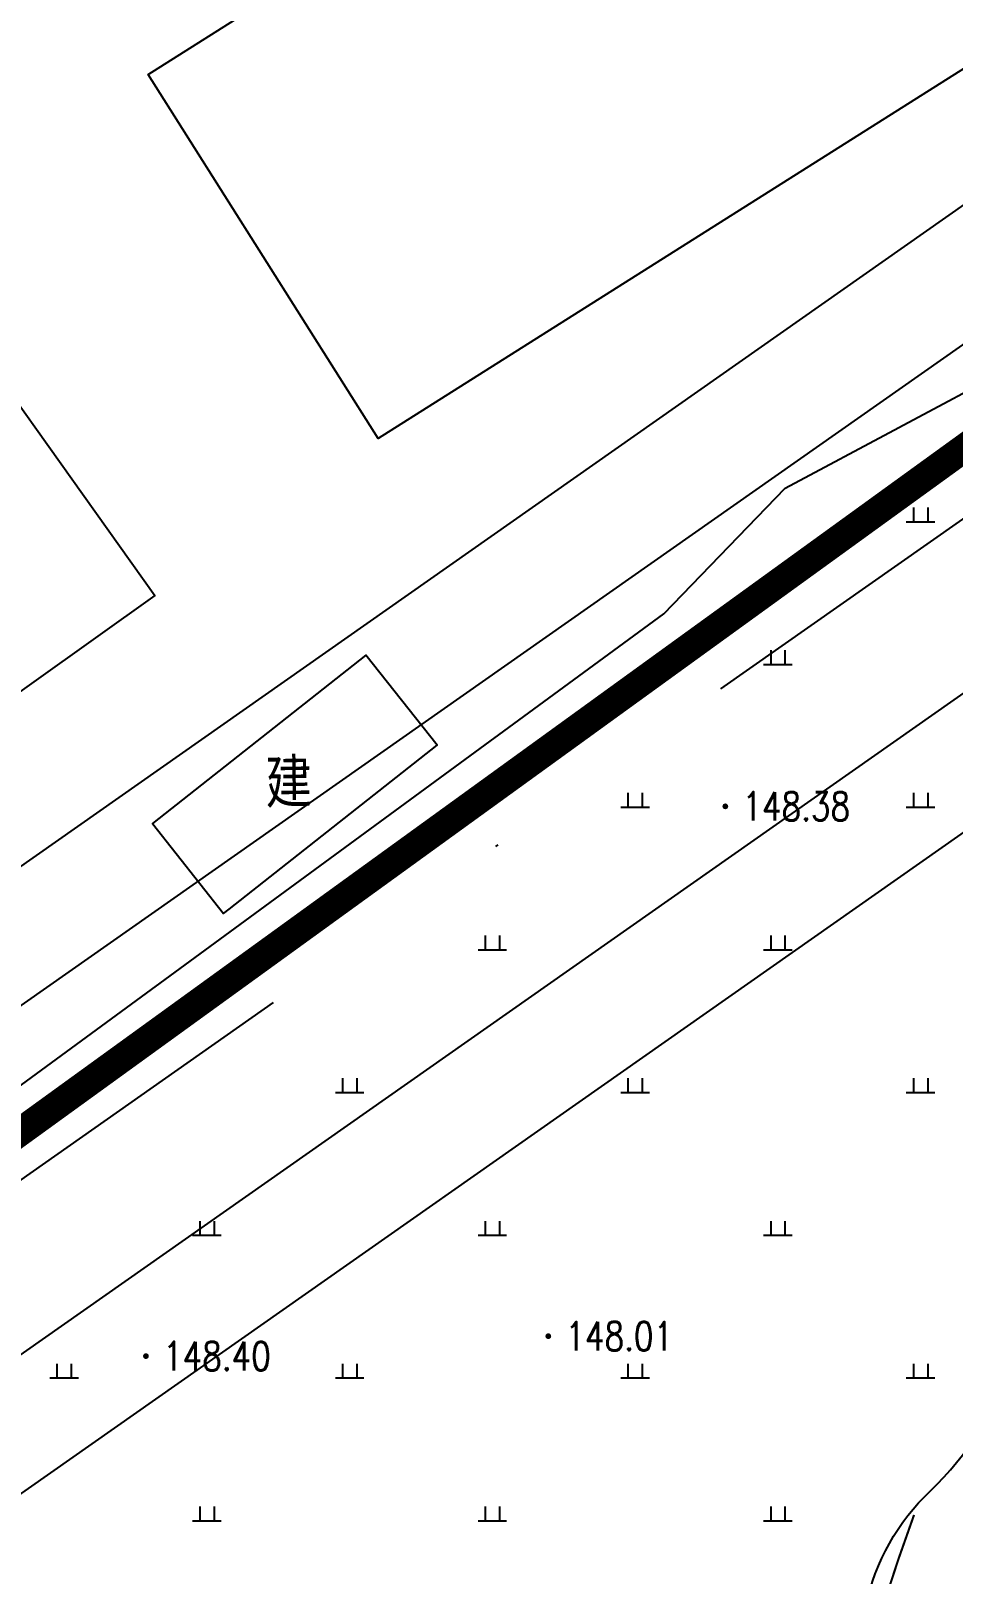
# Model space of a CAD drawing. Extents: x -809667 to 586099, y 3084146 to 3634412.
# Drawn here: x 381687.8 to 381720.1, y 3085724.5 to 3085778.5 of the extents above; entities that cross this region are included whole.
import ezdxf
from ezdxf.enums import TextEntityAlignment as Align

# ---------------------------------------------------------------- set-up
doc = ezdxf.new("R2010")
doc.units = 0
doc.header["$LTSCALE"] = 0.5
doc.linetypes.add('DASHDOT', pattern=[25.4, 12.7, -6.35, 0, -6.35])
doc.layers.get('0').update_dxf_attribs({"linetype": 'CONTINUOUS'})
for name, color, linetype in [('0-人行道线', 46, 'CONTINUOUS'), ('dxt', 252, 'CONTINUOUS'), ('GCD', 252, 'CONTINUOUS'), ('RD-中线', 1, 'DASHDOT'), ('RD-红线', 7, 'CONTINUOUS'), ('新测范围线', 1, 'CONTINUOUS'), ('道路', 4, 'CONTINUOUS')]:
    doc.layers.add(name, color=color, linetype=linetype)
doc.styles.add('HZ', font='', dxfattribs={"width": 0.8})
doc.styles.get("Standard").update_dxf_attribs({"font": 'rs.shx', "bigfont": 'hztxt.shx'})
doc.styles.get('HZ').set_extended_font_data('NSimSun')
doc.linetypes.add('10421', pattern='A,2,[150,AAA.SHX,S=1,R=0,X=0,Y=1],1e-11', length=2)
doc.linetypes.add('445', pattern='A,8,-0.5,[147,AAA.SHX,S=1,R=0,X=0,Y=0],-1.5', length=10)

# ---------------------------------------------------------------- blocks, each defined once
blk = doc.blocks.new('gc119')
at = {"color": 0}
for p, q in [((-1, 0), (1, 0)), ((-0.5, 1), (-0.5, 0)), ((0.5, 1), (0.5, 0))]:
    blk.add_line(p, q, dxfattribs=at)
blk = doc.blocks.new('GC200')
at = {"color": 0, "linetype": 'Continuous', "const_width": 0.2, "flags": 128}
blk.add_lwpolyline([(-0.1, 0, 1), (0.1, 0, 1)], format="xyb", close=True, dxfattribs=at)

msp = doc.modelspace()

# ---------------------------------------------------------------- linework, layer by layer
at = {"layer": '0-人行道线', "linetype": 'Continuous', "flags": 128}
msp.add_lwpolyline([(381779.809, 3085792.095), (381622.358, 3085681.595)], dxfattribs=at)
at = {"layer": 'dxt', "color": 252, "linetype": '445', "elevation": -858.801, "flags": 128}
msp.add_lwpolyline([(381654.883, 3085746.471), (381661.278, 3085737.187), (381668.743, 3085727.948), (381670.662, 3085731.379), (381674.375, 3085732), (381709.977, 3085758.099), (381714.219, 3085762.5), (381722.188, 3085766.75), (381738.477, 3085779.421), (381742.016, 3085784.921), (381742.41, 3085793.17), (381740.642, 3085811.501), (381734.152, 3085821.911), (381727.781, 3085842.5), (381726.313, 3085846.5), (381723.094, 3085856), (381720.781, 3085865), (381715.969, 3085881.25), (381715.688, 3085882.75), (381704.233, 3085903.144), (381697.463, 3085915.539), (381680.146, 3085947.558), (381671.12, 3085960.329), (381663.034, 3085967.466), (381658.145, 3085967.841), (381654.883, 3085966.997)], dxfattribs=at)
at = {"layer": 'dxt', "color": 252, "linetype": 'Continuous', "flags": 128}
for points, elevation in [([(381730.584, 3085797.623), (381735.875, 3085789.25), (381736.919, 3085787.597), (381699.964, 3085764.247), (381691.906, 3085777), (381724.775, 3085797.769), (381726.499, 3085795.041)], -861.002), ([(381655.719, 3085751.25), (381683.406, 3085771), (381692.148, 3085758.744), (381664.461, 3085738.994)], -862.236), ([(381694.75, 3085747.75), (381702.031, 3085753.5), (381699.54, 3085756.655), (381692.063, 3085750.75), (381694.554, 3085747.595)], -866.089)]:
    msp.add_lwpolyline(points, close=True, dxfattribs=dict(at, elevation=elevation))
at = {"layer": 'dxt', "color": 252, "linetype": '10421', "flags": 128}
msp.add_lwpolyline([(381685.425, 3085696.252, 0.026501), (381685.635, 3085695.971, 0.043553), (381685.785, 3085695.82, 0.065439), (381686.612, 3085695.291, 0.085016), (381687.343, 3085695.09, 0.042575), (381688.178, 3085695.078, 0.040194), (381689.052, 3085695.211, 0.014111), (381689.944, 3085695.448, 0.004348), (381692.808, 3085696.324, 0.014483), (381696.338, 3085697.55, 0.008229), (381702.446, 3085699.988, 0.060842), (381707.715, 3085702.989, 0.048533), (381713.34, 3085708.086, 0.05939), (381715.928, 3085711.72, 0.06318), (381717.461, 3085715.625, 0.145567), (381717.308, 3085719.337, -0.134572), (381717.056, 3085723.336, -0.153507), (381719.311, 3085727.372, 0.132719), (381722.09, 3085731.904, 0.159417), (381721.944, 3085736.783, -0.182553), (381722.009, 3085741.077, -0.180528), (381724.876, 3085744.26, 0.130905), (381729.172, 3085748.187, 0.212047), (381730.201, 3085754.903, -0.191841), (381730.467, 3085757.246, -0.103402)], format="xyb", dxfattribs=at)
at = {"layer": 'dxt', "color": 252, "linetype": 'Continuous', "const_width": 0.075}
msp.add_lwpolyline([(381716.956, 3085720.858), (381717.303, 3085722.148), (381717.715, 3085723.522), (381718.194, 3085724.981), (381718.738, 3085726.524)], dxfattribs=at)
at = {"layer": 'RD-中线', "ltscale": 3}
msp.add_lwpolyline([(381915.162, 3085898.084), (381915.162, 3085898.084), (381599.832, 3085676.783), (381580.938, 3085658.997)], dxfattribs=at)
at = {"layer": 'RD-红线', "flags": 128}
msp.add_lwpolyline([(381740.107, 3085786.226), (381612.016, 3085696.331)], dxfattribs=at)
at = {"layer": '新测范围线', "color": 252, "const_width": 1, "flags": 128}
msp.add_lwpolyline([(381673.294, 3085729.711), (381722.204, 3085765.139), (381733.234, 3085774.217), (381740.261, 3085780.843)], dxfattribs=at)
at = {"layer": '道路', "linetype": 'Continuous'}
for points in [[(381778.206, 3085795.858), (381608.185, 3085676.536)], [(381743.051, 3085783.405), (381602.333, 3085684.648)]]:
    msp.add_lwpolyline(points, dxfattribs=at)

# ---------------------------------------------------------------- block references
at = {"layer": 'dxt', "color": 8, "linetype": 'Continuous', "xscale": 0.5, "yscale": 0.5}
for p in [(381718.967, 3085761.324), (381713.967, 3085756.324), (381708.967, 3085751.324), (381718.967, 3085751.324), (381703.967, 3085746.324), (381713.967, 3085746.324), (381698.967, 3085741.324), (381708.967, 3085741.324), (381718.967, 3085741.324), (381693.967, 3085736.324), (381703.967, 3085736.324), (381713.967, 3085736.324), (381688.967, 3085731.324), (381698.967, 3085731.324), (381708.967, 3085731.324), (381718.967, 3085731.324), (381693.967, 3085726.324), (381703.967, 3085726.324), (381713.967, 3085726.324)]:
    msp.add_blockref('gc119', p, dxfattribs=at)
at = {"layer": 'GCD', "color": 8, "linetype": 'Continuous'}
ref = msp.add_blockref('GC200', (381712.128, 3085751.353, 148.385), dxfattribs=dict(at, xscale=0.5, yscale=0.5, zscale=0.5))
ref.add_attrib('height', '148.38', dxfattribs={"linetype": 'Continuous', "height": 1, "width": 0.8}).set_placement((381712.728, 3085751.353, 148.385), align=Align.MIDDLE_LEFT)
ref = msp.add_blockref('GC200', (381705.928, 3085732.788, 148.005), dxfattribs=dict(at, xscale=0.5, yscale=0.5, zscale=0.5))
ref.add_attrib('height', '148.01', dxfattribs={"linetype": 'Continuous', "height": 1, "width": 0.8}).set_placement((381706.528, 3085732.788, 148.005), align=Align.MIDDLE_LEFT)
ref = msp.add_blockref('GC200', (381691.833, 3085732.091, 148.397), dxfattribs=dict(at, xscale=0.5, yscale=0.5, zscale=0.5))
ref.add_attrib('height', '148.40', dxfattribs={"linetype": 'Continuous', "height": 1, "width": 0.8}).set_placement((381692.433, 3085732.091, 148.397), align=Align.MIDDLE_LEFT)

# ---------------------------------------------------------------- texts
at = {"layer": 'dxt', "color": 252, "linetype": 'Continuous', "style": 'HZ', "width": 0.8}
msp.add_text('建', height=1.5, rotation=0.8, dxfattribs=at).set_placement((381696.834, 3085752.252), align=Align.MIDDLE)

doc.saveas('drawing.dxf')
